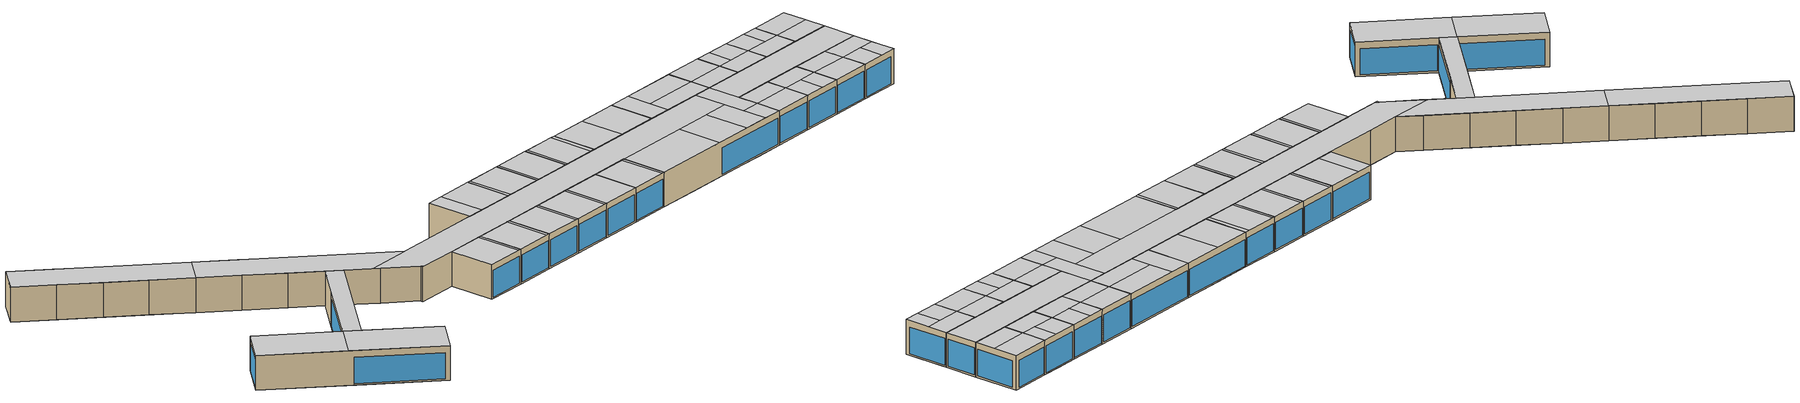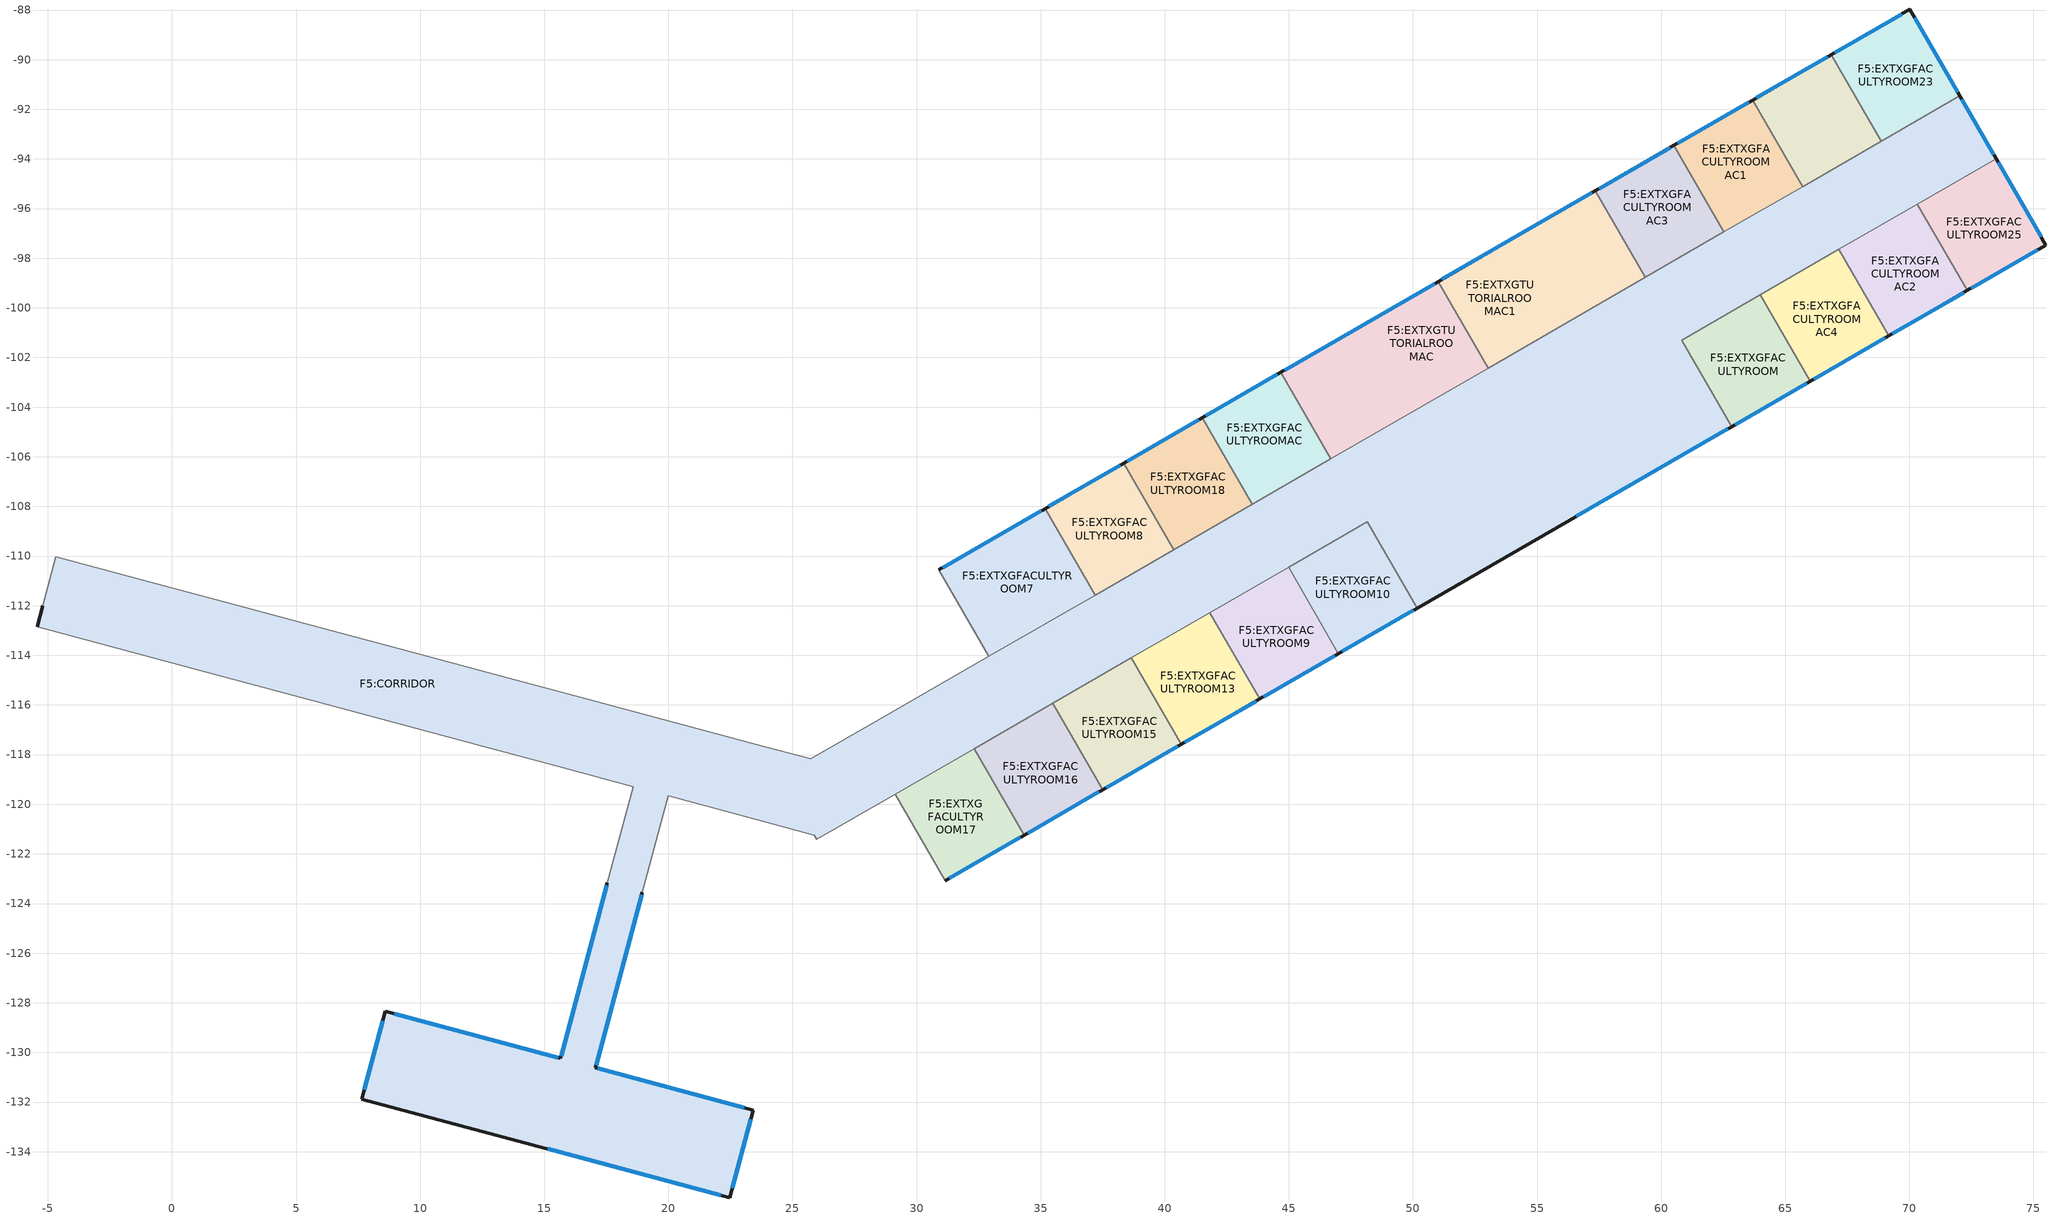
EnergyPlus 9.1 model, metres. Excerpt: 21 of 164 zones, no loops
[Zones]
F5:CORRIDOR
 floor to F4:CORRIDOR (Project internal floor_Reversed_Rev): 60.62,-106.07 58.72,-107.16 56.89,-104 58.79,-102.9 z9; 53.34,-110.27 50.17,-112.1 48.34,-108.93 51.51,-107.11 z9; 61.01,-101.62 48.34,-108.93 48.16,-108.62 60.83,-101.3 z9; 73.5,-93.99 68.75,-96.73 68.01,-95.46 72.76,-92.72 z9; 68.75,-96.73 44.99,-110.45 43.53,-107.91 67.28,-94.2 z9; 18.94,-134.91 16.12,-134.15 17.06,-130.62 19.89,-131.38 z9; 17.06,-130.62 15.65,-130.24 18.62,-119.16 20.03,-119.53 z9; 16.12,-134.15 7.64,-131.88 8.58,-128.35 17.06,-130.62 z9; 15.76,-118.53 -5.44,-112.85 -5.4,-112.72 15.79,-118.4 z9; 22.86,-120.29 -5.4,-112.72 -4.68,-110.02 23.58,-117.6 z9; 22.48,-135.85 18.94,-134.91 19.89,-131.38 23.42,-132.32 z9; 25.88,-121.24 22.82,-120.42 23.58,-117.6 23.81,-117.66 z9; 32,-117.95 29.74,-119.25 27.34,-118.6 31.12,-116.42 z9; 29.74,-119.25 25.98,-121.42 23.81,-117.66 z9
 floor to F4:EXTXGGRADUATEROOM1 (Project internal floor_Reversed_Rev): 62.84,-104.79 60.62,-106.07 58.79,-102.9 61.01,-101.62 z9
 floor to F4:EXTXGSEMINARROOM (Project internal floor_Reversed_Rev): 44.99,-110.45 34.22,-116.66 32.76,-114.13 43.53,-107.91 z9
 floor to F4:EXTXGGRADUATEROOM (Project internal floor_Reversed_Rev): 58.72,-107.16 53.34,-110.27 51.51,-107.11 56.89,-104 z9
 floor to F4:EXTXGAHUROOM (Project internal floor_Reversed_Rev): 31.12,-116.42 28.67,-117.84 28.09,-116.83 30.54,-115.41 z9; 34.22,-116.66 32,-117.95 30.54,-115.41 32.76,-114.13 z9
 floor to F4:EXTXGFACULTYROOM18 (Project internal floor_Reversed_Rev): 28.67,-117.84 27.34,-118.6 25.75,-118.18 28.09,-116.83 z9
 floor to F4:EXTXGWIRECENTRE (Project internal floor_Reversed_Rev): 18.58,-119.29 15.76,-118.53 15.79,-118.4 18.62,-119.16 z9
 floor to F4:EXTXGFACULTYROOM28 (Project internal floor_Reversed_Rev): 22.82,-120.42 20,-119.67 20.03,-119.53 22.86,-120.29 z9
 floor to F4:EXTXGFACULTYROOM31 (Project internal floor_Reversed_Rev): 72.76,-92.72 68.01,-95.46 67.28,-94.2 72.03,-91.45 z9
 wall outside (Project wall): 17.54,-123.17 15.65,-130.24 8.58,-128.35 7.64,-131.88 22.48,-135.85 23.42,-132.32 17.06,-130.62 18.96,-123.55 / 50.17,-112.1 62.84,-104.79 / 73.5,-93.99 72.03,-91.45 z9:12; -5.21,-112.01,12 -5.44,-112.85,11.5 -5.44,-112.85,12
 wall to Roof1:Zone1 (Project partition): -4.68,-110.02,9 -5.44,-112.85,9 -5.44,-112.85,11.5 -5.21,-112.01,12 -4.68,-110.02,12
 wall to F5:EXTXGFACULTYROOM3 (Project partition_Rev): -1.15,-110.97 -4.68,-110.02 z9:12
 wall to F5:EXTXGFACULTYROOM19 (Project partition_Rev): -5.44,-112.85 -1.91,-113.8 z9:12
 wall to F5:EXTXGFACULTYROOM20 (Project partition_Rev): -1.91,-113.8 1.63,-114.74 z9:12
 wall to F5:EXTXGFACULTYROOM2 (Project partition_Rev): 1.63,-114.74 5.16,-115.69 z9:12
 wall to F5:EXTXGFACULTYROOM21 (Project partition_Rev): 5.16,-115.69 8.69,-116.64 z9:12
 wall to F5:EXTXGFACULTYROOM22 (Project partition_Rev): 8.69,-116.64 12.23,-117.58 z9:12
 wall to F5:EXTXGPHOTOCOPYROOM (Project partition_Rev): 12.23,-117.58 15.76,-118.53 z9:12
 wall to F5:EXTXGENSROOM (Project partition_Rev): 15.76,-118.53 18.58,-119.29 17.54,-123.17 z9:12
 wall to F5:EXTXGEGSSROOM (Project partition_Rev): 18.96,-123.55 20,-119.67 22.83,-120.43 z9:12
 wall to F5:EXTXGTHESESROOM (Project partition_Rev): 22.83,-120.43 25.88,-121.24 25.98,-121.42 z9:12
 wall to F5:EXTXGFILINGROOM (Project partition_Rev): 25.98,-121.42 29.15,-119.59 z9:12
 wall to F5:EXTXGFACULTYROOM17 (Project partition_Rev): 29.15,-119.59 32.32,-117.76 z9:12
 wall to F5:EXTXGFACULTYROOM16 (Project partition_Rev): 32.32,-117.76 35.49,-115.93 z9:12
 wall to F5:EXTXGFACULTYROOM15 (Project partition_Rev): 35.49,-115.93 38.65,-114.1 z9:12
 wall to F5:EXTXGFACULTYROOM13 (Project partition_Rev): 38.65,-114.1 41.82,-112.27 z9:12
 wall to F5:EXTXGFACULTYROOM9 (Project partition_Rev): 41.82,-112.27 44.99,-110.45 z9:12
 wall to F5:EXTXGFACULTYROOM10 (Project partition_Rev): 44.99,-110.45 48.16,-108.62 50.17,-112.1 z9:12
 wall to F5:EXTXGFACULTYROOM (Project partition_Rev): 62.84,-104.79 60.83,-101.3 63.99,-99.47 z9:12
 wall to F5:EXTXGFACULTYROOMAC4 (Project partition_Rev): 63.99,-99.47 67.16,-97.64 z9:12
 wall to F5:EXTXGFACULTYROOMAC2 (Project partition_Rev): 67.16,-97.64 70.33,-95.82 z9:12
 wall to F5:EXTXGFACULTYROOM25 (Project partition_Rev): 70.33,-95.82 73.5,-93.99 z9:12
 wall to F5:EXTXGFACULTYROOM23 (Project partition_Rev): 72.03,-91.45 68.87,-93.28 z9:12
 wall to F5:EXTXGFACULTYROOM24 (Project partition_Rev): 68.87,-93.28 65.7,-95.11 z9:12
 wall to F5:EXTXGFACULTYROOMAC1 (Project partition_Rev): 65.7,-95.11 62.53,-96.94 z9:12
 wall to F5:EXTXGFACULTYROOMAC3 (Project partition_Rev): 62.53,-96.94 59.36,-98.77 z9:12
 wall to F5:EXTXGTUTORIALROOMAC1 (Project partition): 59.36,-98.77 53.03,-102.43 z9:12
 wall to F5:EXTXGTUTORIALROOMAC (Project partition): 53.03,-102.43 46.69,-106.08 z9:12
 wall to F5:EXTXGFACULTYROOMAC (Project partition_Rev): 46.69,-106.08 43.53,-107.91 z9:12
 wall to F5:EXTXGFACULTYROOM18 (Project partition_Rev): 43.53,-107.91 40.36,-109.74 z9:12
 wall to F5:EXTXGFACULTYROOM8 (Project partition_Rev): 40.36,-109.74 37.19,-111.57 z9:12
 wall to F5:EXTXGFACULTYROOM7 (Project partition_Rev): 37.19,-111.57 32.91,-114.04 z9:12
 wall to F5:EXTXGAHUROOM (Project partition): 32.91,-114.04 28.48,-116.6 z9:12
 wall to F5:EXTXGCOMPACTOUSROOM (Project partition_Rev): 28.48,-116.6 25.75,-118.18 23.59,-117.6 z9:12
 wall to F5:EXTXGFACULTYROOM14 (Project partition_Rev): 23.59,-117.6 20.05,-116.65 z9:12
 wall to F5:EXTXGFACULTYROOM12 (Project partition_Rev): 20.05,-116.65 16.52,-115.71 z9:12
 wall to F5:EXTXGFACULTYROOM11 (Project partition_Rev): 16.52,-115.71 12.99,-114.76 z9:12
 wall to F5:EXTXGFACULTYROOM6 (Project partition_Rev): 12.99,-114.76 9.46,-113.81 z9:12
 wall to F5:EXTXGFACULTYROOM5 (Project partition_Rev): 9.46,-113.81 5.92,-112.86 z9:12
 wall to F5:EXTXGFACULTYROOM4 (Project partition_Rev): 5.92,-112.86 2.38,-111.92 z9:12
 wall to F5:EXTXGFACULTYROOM1 (Project partition_Rev): 2.38,-111.92 -1.15,-110.97 z9:12
 window (1002): 17.52,-123.27 15.67,-130.15 / 17.09,-130.53 18.93,-123.64 z9.14:11.41; 15.56,-130.21 8.96,-128.45 / 23.05,-132.22 17.15,-130.64 z9.14:11.42; 8.48,-128.72 7.74,-131.5 / 22.58,-135.48 23.32,-132.7 / 73.41,-93.84 72.12,-91.6 z9.14:11.47
 window x2 (1002): 15.14,-133.89 22.1,-135.75 / 56.58,-108.4 62.69,-104.87 z9.14:11.41
 ceiling to Roof2:Zone1 (Project internal floor_Rev): -5.44,-112.85 8.69,-116.64 9.45,-113.81 -4.68,-110.02 z12
 ceiling to F6:CORRIDOR (Project internal floor_Rev): 7.64,-131.88 14.7,-133.77 15.65,-130.24 8.58,-128.35 z12; 25.98,-121.42 26.16,-121.32 25.88,-121.24 z12; 15.65,-130.24 17.06,-130.62 20,-119.67 18.58,-119.29 z12; 14.7,-133.77 22.48,-135.85 23.42,-132.32 15.65,-130.24 z12; 8.69,-116.64 22.16,-120.25 25.74,-118.18 9.45,-113.81 z12; 59.28,-106.84 61.31,-105.67 59.3,-102.19 57.26,-103.36 z12; 22.16,-120.25 26.16,-121.32 59.3,-102.19 57.83,-99.65 z12
 ceiling to F6:EXTXGOPENOFFICE (Project internal floor_Rev): 60.83,-101.3 73.5,-93.99 72.03,-91.45 59.36,-98.77 z12; 60.21,-103.76 61.74,-102.88 59.36,-98.77 57.83,-99.65 z12
 ceiling to F6:EXTXGPRINTINGROOMQ2 (Project internal floor_Rev): 61.31,-105.67 62.84,-104.79 61.74,-102.88 60.21,-103.76 z12
 ceiling to F6:EXTXGSTAFFLOUNGE (Project internal floor_Rev): 50.17,-112.1 56.27,-108.58 54.26,-105.09 48.16,-108.62 z12
 ceiling to F6:EXTXGPANTRYAC (Project internal floor_Rev): 56.27,-108.58 59.28,-106.84 57.26,-103.36 54.26,-105.09 z12
F5:EXTXGFACULTYROOM25
 floor to F4:CORRIDOR (Project internal floor_Reversed_Rev): 73.68,-94.3 70.51,-96.13 70.33,-95.82 73.5,-93.99 z9
 floor to F4:EXTXGFACULTYROOM33 (Project internal floor_Reversed_Rev): 75.51,-97.47 72.34,-99.3 70.51,-96.13 73.68,-94.3 z9
 wall outside (Project wall): 72.34,-99.3 75.51,-97.47 73.5,-93.99 z9:12
 wall to F5:EXTXGFACULTYROOMAC2 (Project partition): 70.33,-95.82 72.34,-99.3 z9:12
 window (1003): 75.31,-97.14 73.58,-94.13 z9.14:11.45; 72.49,-99.22 75.17,-97.67 z9.14:11.46
 ceiling to F6:EXTXGPRINTINGROOMQ1 (Project internal floor_Rev): 72.34,-99.3 74.21,-98.22 73.11,-96.32 71.24,-97.4 z12
 ceiling to F6:EXTXGOPENOFFICE (Project internal floor_Rev): 74.21,-98.22 75.51,-97.47 74.41,-95.57 73.11,-96.32 z12; 71.24,-97.4 74.41,-95.57 73.5,-93.99 70.33,-95.82 z12
F5:EXTXGFACULTYROOMAC2
 floor to F4:CORRIDOR (Project internal floor_Reversed_Rev): 70.51,-96.13 67.34,-97.96 67.16,-97.64 70.33,-95.82 z9
 floor to F4:EXTXGFACULTYROOM32 (Project internal floor_Reversed_Rev): 72.34,-99.3 69.17,-101.13 67.34,-97.96 70.51,-96.13 z9
 wall outside (Project wall): 69.17,-101.13 72.34,-99.3 z9:12
 wall to F5:EXTXGFACULTYROOMAC4 (Project partition): 67.16,-97.64 69.17,-101.13 z9:12
 window (1003): 69.32,-101.04 72.19,-99.39 z9.14:11.45
 ceiling to F6:EXTXGPRINTINGROOMQ1 (Project internal floor_Rev): 69.17,-101.13 72.34,-99.3 71.24,-97.4 68.07,-99.22 z12
 ceiling to F6:EXTXGOPENOFFICE (Project internal floor_Rev): 68.07,-99.22 71.24,-97.4 70.33,-95.82 67.16,-97.64 z12
F5:EXTXGFACULTYROOMAC4
 floor to F4:CORRIDOR (Project internal floor_Reversed_Rev): 67.34,-97.96 64.18,-99.79 63.99,-99.47 67.16,-97.64 z9
 floor to F4:EXTXGGRADUATEROOM1 (Project internal floor_Reversed_Rev): 69.17,-101.13 66.01,-102.96 64.18,-99.79 67.34,-97.96 z9
 wall outside (Project wall): 66.01,-102.96 69.17,-101.13 z9:12
 wall to F5:EXTXGFACULTYROOM (Project partition): 63.99,-99.47 66.01,-102.96 z9:12
 window (1003): 66.15,-102.87 69.03,-101.21 z9.14:11.45
 ceiling to F6:EXTXGPRINTINGROOMQ1 (Project internal floor_Rev): 67.64,-102.01 69.17,-101.13 68.07,-99.22 66.54,-100.11 z12
 ceiling to F6:EXTXGOPENOFFICE (Project internal floor_Rev): 64.91,-101.05 68.07,-99.22 67.16,-97.64 63.99,-99.47 z12
 ceiling to F6:EXTXGPRINTINGROOMQ2 (Project internal floor_Rev): 66.01,-102.96 67.64,-102.01 66.54,-100.11 64.91,-101.05 z12
F5:EXTXGFACULTYROOM23
 floor to F4:EXTXGFACULTYROOM31 (Project internal floor_Reversed_Rev): 72.03,-91.45 68.87,-93.28 66.85,-89.8 70.02,-87.97 z9
 wall outside (Project wall): 72.03,-91.45 70.02,-87.97 66.85,-89.8 z9:12
 wall to F5:EXTXGFACULTYROOM24 (Project partition): 66.85,-89.8 68.87,-93.28 z9:12
 window (1003): 71.95,-91.31 70.22,-88.3 z9.14:11.45; 69.69,-88.16 67,-89.71 z9.14:11.46
 ceiling to F6:EXTXGOPENOFFICE (Project internal floor_Rev): 68.87,-93.28 72.03,-91.45 71.12,-89.87 67.95,-91.7 z12
 ceiling to F6:EXTXGDEPTXMANAGER (Project internal floor_Rev): 67.95,-91.7 71.12,-89.87 70.02,-87.97 66.85,-89.8 z12
F5:EXTXGFACULTYROOM24
 floor to F4:CORRIDOR (Project internal floor_Reversed_Rev): 67.28,-94.2 65.7,-95.11 65.52,-94.79 67.1,-93.88 z9
 floor to F4:EXTXGFACULTYROOM30 (Project internal floor_Reversed_Rev): 67.1,-93.88 65.52,-94.79 63.69,-91.63 65.27,-90.71 z9
 floor to F4:EXTXGFACULTYROOM31 (Project internal floor_Reversed_Rev): 68.87,-93.28 67.28,-94.2 65.27,-90.71 66.85,-89.8 z9
 wall outside (Project wall): 66.85,-89.8 63.69,-91.63 z9:12
 wall to F5:EXTXGFACULTYROOMAC1 (Project partition): 63.69,-91.63 65.7,-95.11 z9:12
 window (1003): 66.71,-89.88 63.83,-91.54 z9.14:11.45
 ceiling to F6:EXTXGOPENOFFICE (Project internal floor_Rev): 65.7,-95.11 68.87,-93.28 67.95,-91.7 64.79,-93.53 z12
 ceiling to F6:EXTXGDEPTXMANAGER (Project internal floor_Rev): 66.69,-92.43 67.95,-91.7 66.85,-89.8 65.59,-90.53 z12
 ceiling to F6:EXTXGAO (Project internal floor_Rev): 64.79,-93.53 66.69,-92.43 65.59,-90.53 63.69,-91.63 z12
F5:EXTXGFACULTYROOMAC1
 floor to F4:CORRIDOR (Project internal floor_Reversed_Rev): 65.7,-95.11 62.53,-96.94 62.35,-96.62 65.52,-94.79 z9
 floor to F4:EXTXGFACULTYROOM29 (Project internal floor_Reversed_Rev): 65.52,-94.79 62.35,-96.62 60.52,-93.46 63.69,-91.63 z9
 wall outside (Project wall): 63.69,-91.63 60.52,-93.46 z9:12
 wall to F5:EXTXGFACULTYROOMAC3 (Project partition): 60.52,-93.46 62.53,-96.94 z9:12
 window (1003): 63.54,-91.71 60.67,-93.37 z9.14:11.45
 ceiling to F6:EXTXGOPENOFFICE (Project internal floor_Rev): 62.53,-96.94 65.7,-95.11 64.79,-93.53 61.62,-95.36 z12
 ceiling to F6:EXTXGFACULTYROOMQ7 (Project internal floor_Rev): 61.62,-95.36 62.89,-94.63 61.79,-92.72 60.52,-93.46 z12
 ceiling to F6:EXTXGAO (Project internal floor_Rev): 62.89,-94.63 64.79,-93.53 63.69,-91.63 61.79,-92.72 z12
F5:EXTXGFACULTYROOMAC3
 floor to F4:EXTXGFACULTYROOM34 (Project internal floor_Reversed_Rev): 62.35,-96.62 59.18,-98.45 57.35,-95.28 60.52,-93.46 z9
 floor to F4:CORRIDOR (Project internal floor_Reversed_Rev): 62.53,-96.94 59.36,-98.77 59.18,-98.45 62.35,-96.62 z9
 wall outside (Project wall): 60.52,-93.46 57.35,-95.28 z9:12
 wall to F5:EXTXGTUTORIALROOMAC1 (Project partition): 57.35,-95.28 59.36,-98.77 z9:12
 window (1003): 60.37,-93.54 57.5,-95.2 z9.14:11.45
 ceiling to F6:EXTXGOPENOFFICE (Project internal floor_Rev): 59.36,-98.77 62.53,-96.94 61.62,-95.36 58.45,-97.19 z12
 ceiling to F6:EXTXGFACULTYROOMQ7 (Project internal floor_Rev): 58.45,-97.19 61.62,-95.36 60.52,-93.46 57.35,-95.28 z12
F5:EXTXGTUTORIALROOMAC1
 floor to F4:EXTXGFACULTYROOM35 (Project internal floor_Reversed_Rev): 59.18,-98.45 56.01,-100.28 54.18,-97.11 57.35,-95.28 z9
 floor to F4:CORRIDOR (Project internal floor_Reversed_Rev): 59.36,-98.77 53.03,-102.43 52.85,-102.11 59.18,-98.45 z9
 floor to F4:EXTXGFACULTYROOM36 (Project internal floor_Reversed_Rev): 56.01,-100.28 52.85,-102.11 51.02,-98.94 54.18,-97.11 z9
 wall outside (Project wall): 57.35,-95.28 51.02,-98.94 z9:12
 wall to F5:EXTXGTUTORIALROOMAC (Project partition): 51.02,-98.94 53.03,-102.43 z9:12
 window (1011): 57.2,-95.37 51.16,-98.86 z9.14:11.42
 ceiling to F6:EXTXGOPENOFFICE (Project internal floor_Rev): 54.85,-101.37 59.36,-98.77 58.45,-97.19 53.94,-99.79 z12
 ceiling to F6:EXTXGFACULTYROOMQ7 (Project internal floor_Rev): 58.42,-97.21 58.45,-97.19 57.35,-95.28 57.32,-95.3 z12
 ceiling to F6:EXTXGAOQ1 (Project internal floor_Rev): 53.94,-99.79 58.42,-97.21 57.32,-95.3 52.84,-97.89 z12
 ceiling to F6:EXTXGSEC (Project internal floor_Rev): 53.03,-102.43 54.85,-101.37 52.84,-97.89 51.02,-98.94 z12
F5:EXTXGFACULTYROOM
 floor to F4:CORRIDOR (Project internal floor_Reversed_Rev): 64.18,-99.79 61.01,-101.62 60.83,-101.3 63.99,-99.47 z9
 floor to F4:EXTXGGRADUATEROOM1 (Project internal floor_Reversed_Rev): 66.01,-102.96 62.84,-104.79 61.01,-101.62 64.18,-99.79 z9
 wall outside (Project wall): 62.84,-104.79 66.01,-102.96 z9:12
 window (1003): 62.99,-104.7 65.86,-103.04 z9.14:11.45
 ceiling to F6:EXTXGOPENOFFICE (Project internal floor_Rev): 61.74,-102.88 64.91,-101.05 63.99,-99.47 60.83,-101.3 z12
 ceiling to F6:EXTXGPRINTINGROOMQ2 (Project internal floor_Rev): 62.84,-104.79 66.01,-102.96 64.91,-101.05 61.74,-102.88 z12
F5:EXTXGFACULTYROOM10
 floor to F4:CORRIDOR (Project internal floor_Reversed_Rev): 50.17,-112.1 47,-113.93 44.99,-110.45 48.16,-108.62 z9
 wall outside (Project wall): 47,-113.93 50.17,-112.1 z9:12
 wall to F5:EXTXGFACULTYROOM9 (Project partition_Rev): 44.99,-110.45 47,-113.93 z9:12
 window (1003): 47.15,-113.85 50.02,-112.19 z9.14:11.45
 ceiling to F6:EXTXGSTAFFLOUNGE (Project internal floor_Rev): 49.94,-112.23 50.17,-112.1 48.16,-108.62 47.93,-108.75 z12
 ceiling to F6:EXTXGCONFERENCEROOM (Project internal floor_Rev): 47,-113.93 49.94,-112.23 47.93,-108.75 44.99,-110.45 z12
F5:EXTXGTUTORIALROOMAC
 floor to F4:CORRIDOR (Project internal floor_Reversed_Rev): 53.03,-102.43 46.69,-106.08 46.51,-105.77 52.85,-102.11 z9
 floor to F4:EXTXGFACULTYROOM37 (Project internal floor_Reversed_Rev): 52.85,-102.11 49.68,-103.94 47.85,-100.77 51.02,-98.94 z9
 floor to F4:EXTXGFACULTYROOM38 (Project internal floor_Reversed_Rev): 49.68,-103.94 46.51,-105.77 44.68,-102.6 47.85,-100.77 z9
 wall outside (Project wall): 51.02,-98.94 44.68,-102.6 z9:12
 wall to F5:EXTXGFACULTYROOMAC (Project partition_Rev): 44.68,-102.6 46.69,-106.08 z9:12
 window (1011): 50.87,-99.03 44.83,-102.51 z9.14:11.42
 ceiling to F6:EXTXGSEC (Project internal floor_Rev): 49.78,-104.3 53.03,-102.43 51.02,-98.94 47.77,-100.81 z12
 ceiling to F6:EXTXGHEAD (Project internal floor_Rev): 46.69,-106.08 49.78,-104.3 47.77,-100.81 44.68,-102.6 z12
F5:EXTXGFACULTYROOM9
 floor to F4:CORRIDOR (Project internal floor_Reversed_Rev): 47,-113.93 43.83,-115.76 42,-112.59 45.17,-110.76 z9
 floor to F4:EXTXGSEMINARROOM (Project internal floor_Reversed_Rev): 45.17,-110.76 42,-112.59 41.82,-112.27 44.99,-110.45 z9
 wall outside (Project wall): 43.83,-115.76 47,-113.93 z9:12
 wall to F5:EXTXGFACULTYROOM13 (Project partition): 41.82,-112.27 43.83,-115.76 z9:12
 window (1003): 43.98,-115.67 46.85,-114.02 z9.14:11.45
 ceiling to F6:EXTXGCONFERENCEROOM (Project internal floor_Rev): 43.83,-115.76 47,-113.93 44.99,-110.45 41.82,-112.27 z12
F5:EXTXGFACULTYROOM13
 floor to F4:CORRIDOR (Project internal floor_Reversed_Rev): 43.83,-115.76 40.67,-117.59 38.84,-114.42 42,-112.59 z9
 floor to F4:EXTXGSEMINARROOM (Project internal floor_Reversed_Rev): 42,-112.59 38.84,-114.42 38.65,-114.1 41.82,-112.27 z9
 wall outside (Project wall): 40.67,-117.59 43.83,-115.76 z9:12
 wall to F5:EXTXGFACULTYROOM15 (Project partition): 38.65,-114.1 40.67,-117.59 z9:12
 window (1003): 40.81,-117.5 43.69,-115.84 z9.14:11.45
 ceiling to F6:EXTXGCONFERENCEROOM (Project internal floor_Rev): 43.6,-115.89 43.83,-115.76 41.82,-112.27 41.59,-112.41 z12
 ceiling to F6:EXTXGFACULTYROOMQ8 (Project internal floor_Rev): 40.67,-117.59 43.6,-115.89 41.59,-112.41 38.65,-114.1 z12
F5:EXTXGFACULTYROOMAC
 floor to F4:CORRIDOR (Project internal floor_Reversed_Rev): 46.69,-106.08 43.53,-107.91 43.34,-107.6 46.51,-105.77 z9
 floor to F4:EXTXGFACULTYROOM (Project internal floor_Reversed_Rev): 46.51,-105.77 43.34,-107.6 41.51,-104.43 44.68,-102.6 z9
 wall outside (Project wall): 44.68,-102.6 41.51,-104.43 z9:12
 wall to F5:EXTXGFACULTYROOM18 (Project partition_Rev): 41.51,-104.43 43.53,-107.91 z9:12
 window (1003): 44.53,-102.68 41.66,-104.34 z9.14:11.45
 ceiling to F6:EXTXGSTOREROOMQ2 (Project internal floor_Rev): 43.77,-107.77 46.3,-106.31 44.29,-102.83 41.75,-104.29 z12
 ceiling to F6:EXTXGHEAD (Project internal floor_Rev): 46.3,-106.31 46.69,-106.08 44.68,-102.6 44.29,-102.83 z12
 ceiling to F6:EXTXGFACULTYROOMQ9 (Project internal floor_Rev): 43.53,-107.91 43.77,-107.77 41.75,-104.29 41.51,-104.43 z12
F5:EXTXGFACULTYROOM15
 floor to F4:CORRIDOR (Project internal floor_Reversed_Rev): 40.67,-117.59 37.5,-119.42 35.67,-116.25 38.84,-114.42 z9
 floor to F4:EXTXGSEMINARROOM (Project internal floor_Reversed_Rev): 38.84,-114.42 35.67,-116.25 35.49,-115.93 38.65,-114.1 z9
 wall outside (Project wall): 37.5,-119.42 40.67,-117.59 z9:12
 wall to F5:EXTXGFACULTYROOM16 (Project partition): 35.49,-115.93 37.5,-119.42 z9:12
 window (1003): 37.65,-119.33 40.52,-117.67 z9.14:11.45
 ceiling to F6:EXTXGFACULTYROOMQ8 (Project internal floor_Rev): 40.43,-117.72 40.67,-117.59 38.65,-114.1 38.42,-114.24 z12
 ceiling to F6:EXTXGFACULTYROOMQ10 (Project internal floor_Rev): 37.5,-119.42 40.43,-117.72 38.42,-114.24 35.49,-115.93 z12
F5:EXTXGFACULTYROOM18
 floor to F4:EXTXGSEMINARROOM (Project internal floor_Reversed_Rev): 43.53,-107.91 40.36,-109.74 38.35,-106.26 41.51,-104.43 z9
 wall outside (Project wall): 41.51,-104.43 38.35,-106.26 z9:12
 wall to F5:EXTXGFACULTYROOM8 (Project partition_Rev): 38.35,-106.26 40.36,-109.74 z9:12
 window (1003): 41.37,-104.51 38.49,-106.17 z9.14:11.45
 ceiling to F6:EXTXGFACULTYROOMQ9 (Project internal floor_Rev): 40.6,-109.6 43.53,-107.91 41.51,-104.43 38.59,-106.12 z12
 ceiling to F6:EXTXGFACULTYROOMQ11 (Project internal floor_Rev): 40.36,-109.74 40.6,-109.6 38.59,-106.12 38.35,-106.26 z12
F5:EXTXGFACULTYROOM16
 floor to F4:CORRIDOR (Project internal floor_Reversed_Rev): 37.5,-119.42 34.33,-121.25 32.5,-118.08 35.67,-116.25 z9
 floor to F4:EXTXGSEMINARROOM (Project internal floor_Reversed_Rev): 35.67,-116.25 34.4,-116.98 34.22,-116.66 35.49,-115.93 z9
 floor to F4:EXTXGAHUROOM (Project internal floor_Reversed_Rev): 34.4,-116.98 32.5,-118.08 32.32,-117.76 34.22,-116.66 z9
 wall outside (Project wall): 34.33,-121.25 37.5,-119.42 z9:12
 wall to F5:EXTXGFACULTYROOM17 (Project partition): 32.32,-117.76 34.33,-121.25 z9:12
 window (1003): 34.48,-121.16 37.35,-119.5 z9.14:11.45
 ceiling to F6:EXTXGFACULTYROOMQ10 (Project internal floor_Rev): 37.27,-119.55 37.5,-119.42 35.49,-115.93 35.26,-116.07 z12
 ceiling to F6:EXTXGFACULTYROOMQ12 (Project internal floor_Rev): 34.33,-121.25 37.27,-119.55 35.26,-116.07 32.32,-117.76 z12
F5:EXTXGFACULTYROOM8
 floor to F4:EXTXGSEMINARROOM (Project internal floor_Reversed_Rev): 40.36,-109.74 37.19,-111.57 35.18,-108.09 38.35,-106.26 z9
 wall outside (Project wall): 38.35,-106.26 35.18,-108.09 z9:12
 wall to F5:EXTXGFACULTYROOM7 (Project partition_Rev): 35.18,-108.09 37.19,-111.57 z9:12
 window (1003): 38.2,-106.34 35.33,-108 z9.14:11.45
 ceiling to F6:EXTXGFACULTYROOMQ11 (Project internal floor_Rev): 37.43,-111.43 40.36,-109.74 38.35,-106.26 35.42,-107.95 z12
 ceiling to F6:EXTXGFACULTYROOMQ13 (Project internal floor_Rev): 37.19,-111.57 37.43,-111.43 35.42,-107.95 35.18,-108.09 z12
F5:EXTXGFACULTYROOM17
 floor to F4:CORRIDOR (Project internal floor_Reversed_Rev): 34.33,-121.25 34.01,-121.43 32.18,-118.26 32.5,-118.08 z9; 34.01,-121.43 31.16,-123.07 29.15,-119.59 32,-117.95 z9
 floor to F4:EXTXGAHUROOM (Project internal floor_Reversed_Rev): 32.5,-118.08 32.18,-118.26 32,-117.95 32.32,-117.76 z9
 wall outside (Project wall): 31.16,-123.07 34.33,-121.25 z9:12
 wall to F5:EXTXGFILINGROOM (Project partition): 29.15,-119.59 31.16,-123.07 z9:12
 window (1003): 31.31,-122.99 34.18,-121.33 z9.14:11.45
 ceiling to F6:EXTXGFACULTYROOMQ12 (Project internal floor_Rev): 34.1,-121.38 34.33,-121.25 32.32,-117.76 32.09,-117.89 z12
 ceiling to F6:EXTXGFACULTYROOMQ14 (Project internal floor_Rev): 31.16,-123.07 34.1,-121.38 32.09,-117.89 29.15,-119.59 z12
F5:EXTXGFACULTYROOM7
 floor to F4:EXTXGSEMINARROOM (Project internal floor_Reversed_Rev): 37.19,-111.57 32.91,-114.04 30.9,-110.55 35.18,-108.09 z9
 wall outside (Project wall): 35.18,-108.09 30.9,-110.55 z9:12
 wall to F5:EXTXGAHUROOM (Project partition): 30.9,-110.55 32.91,-114.04 z9:12
 window (1003): 35.03,-108.17 31.05,-110.47 z9.14:11.43
 ceiling to F6:EXTXGFACULTYROOMQ13 (Project internal floor_Rev): 34.26,-113.26 37.19,-111.57 35.18,-108.09 32.25,-109.78 z12
 ceiling to F6:EXTXGFACULTYROOMQ15 (Project internal floor_Rev): 32.91,-114.04 34.26,-113.26 32.25,-109.78 30.9,-110.55 z12
[Building]
Building: North Axis {deg}=0; Terrain=Suburbs; Loads Convergence Tolerance Value=0.04; Temperature Convergence Tolerance Value {deltaC}=0.4; Solar Distribution=FullExterior; Maximum Number of Warmup Days=25; Minimum Number of Warmup Days=6
[Site:Location]
AS2 (O1-O1:31-12)  (01-01:31-12): Latitude {deg}=1.3; Longitude {deg}=103.8; Time Zone {hr}=8; Elevation {m}=32
[SizingPeriod:DesignDay] Day of Month=15; Humidity Condition Type=WetBulb; Barometric Pressure {Pa}=100941.2; Wind Direction {deg}=0; Rain Indicator=No; Snow Indicator=No; Daylight Saving Time Indicator=No
Name | Month | Day Type | Maximum Dry-Bulb Temperature {C} | Daily Dry-Bulb Temperature Range {deltaC} | Wetbulb or DewPoint at Maximum Dry-Bulb {C} | Wind Speed {m/s} | Solar Model Indicator | Sky Clearness
Summer Design Day in AS2 (O1-O1:31-12) Jul | 7 | SummerDesignDay | 33.2 | 6.2 | 26 | 0 | ASHRAEClearSky | 0.98
Summer Design Day in AS2 (O1-O1:31-12) Aug | 8 | SummerDesignDay | 33.2 | 6.3 | 25.8 | 0 | ASHRAEClearSky | 0.98
Summer Design Day in AS2 (O1-O1:31-12) Sep | 9 | SummerDesignDay | 33.2 | 6.5 | 25.9 | 0 | ASHRAEClearSky | 0.98
Winter Design Day in AS2 (O1-O1:31-12) | 1 | WinterDesignDay | 23.8 | 0 | 23.8 | 9.2 |  | 0
[Site:GroundTemperature:BuildingSurface]
18, 18, 18, 18, 18, 18, 18, 18, 18, 18, 18, 18
[Site:GroundTemperature:FCfactorMethod]
January Ground Temperature {C}=27.55; February Ground Temperature {C}=28.03; March Ground Temperature {C}=28.32; April Ground Temperature {C}=28.42; May Ground Temperature {C}=28.26; June Ground Temperature {C}=27.88; July Ground Temperature {C}=27.4; August Ground Temperature {C}=26.92; September Ground Temperature {C}=26.59; October Ground Temperature {C}=26.51; November Ground Temperature {C}=26.68; December Ground Temperature {C}=27.05
[Site:GroundTemperature:Shallow]
14, 14, 14, 14, 14, 14, 14, 14, 14, 14, 14, 14
[Site:GroundTemperature:Deep]
14, 14, 14, 14, 14, 14, 14, 14, 14, 14, 14, 14
[Site:GroundReflectance]
0.2, 0.2, 0.2, 0.2, 0.2, 0.2, 0.2, 0.2, 0.2, 0.2, 0.2, 0.2
[Site:GroundReflectance:SnowModifier]
2, 2
[Material] Thermal Absorptance=0.9
Name | Roughness | Thickness {m} | Conductivity {W/m-K} | Density {kg/m3} | Specific Heat {J/kg-K} | Solar Absorptance | Visible Absorptance
1B Plastered Wall | Smooth | 0.225 | 0.807 | 1760 | 800 | 0.7 | 0.7
Cast Concrete (Dense)_.1 | Rough | 0.1 | 1.4 | 2100 | 840 | 0.6 | 0.6
Gypsum Plasterboard_.O25 | Rough | 0.025 | 0.25 | 900 | 1000 | 0.5 | 0.5
[Material:NoMass] Roughness=Rough; Thermal Resistance {m2-K/W}=0.15; Thermal Absorptance=0.9; Solar Absorptance=0.7; Visible Absorptance=0.7
9_RVAL_2; 10_RVAL_2
[WindowMaterial:Glazing]
38: Optical Data Type=SpectralAverage; Thickness {m}=.006; Solar Transmittance at Normal Incidence=.775; Front Side Solar Reflectance at Normal Incidence=.071; Back Side Solar Reflectance at Normal Incidence=.071; Visible Transmittance at Normal Incidence=.881; Front Side Visible Reflectance at Normal Incidence=.08; Back Side Visible Reflectance at Normal Incidence=.08; Infrared Transmittance at Normal Incidence=0; Front Side Infrared Hemispherical Emissivity=.84; Back Side Infrared Hemispherical Emissivity=.84; Conductivity {W/m-K}=.9
[Construction]
Project wall: 1B Plastered Wall
Project internal floor_Rev; Project internal floor_Reversed_Rev: Cast Concrete (Dense)_.1
Project partition: Gypsum Plasterboard_.O25, 9_RVAL_2, Gypsum Plasterboard_.O25
Project partition_Rev: Gypsum Plasterboard_.O25, 10_RVAL_2, Gypsum Plasterboard_.O25
1002; 1003; 1011: 38
[Zone] Type=1; Multiplier=1; Zone Inside Convection Algorithm=TARP; Part of Total Floor Area=Yes
Name | Volume {m3} | Floor Area {m2}
F5:CORRIDOR | 1017.23 | 350.769
F5:EXTXGFACULTYROOM7 | 50.7568 | 17.5024
F5:EXTXGFACULTYROOM8; F5:EXTXGFACULTYROOM9; F5:EXTXGFACULTYROOM10; F5:EXTXGFACULTYROOM13; F5:EXTXGFACULTYROOM15; F5:EXTXGFACULTYROOM16; F5:EXTXGFACULTYROOM17; F5:EXTXGFACULTYROOM18; F5:EXTXGFACULTYROOM24; F5:EXTXGFACULTYROOMAC1; F5:EXTXGFACULTYROOMAC2; F5:EXTXGFACULTYROOMAC3; F5:EXTXGFACULTYROOMAC4; F5:EXTXGFACULTYROOM; F5:EXTXGFACULTYROOMAC | 37.1854 | 12.8225
F5:EXTXGFACULTYROOM23; F5:EXTXGFACULTYROOM25 | 34.8795 | 12.0274
F5:EXTXGTUTORIALROOMAC1; F5:EXTXGTUTORIALROOMAC | 75.961 | 26.1934
[ZoneInfiltration:DesignFlowRate] Schedule=On 24/7; Design Flow Rate Calculation Method=Flow/zone; Constant Term Coefficient=1; Temperature Term Coefficient=0; Velocity Term Coefficient=0; Velocity Squared Term Coefficient=0
Name | Zone or ZoneList | Design Flow Rate {m3/s}
F5:CORRIDOR Infiltration | F5:CORRIDOR | 0.197795
F5:EXTXGFACULTYROOM7 Infiltration | F5:EXTXGFACULTYROOM7 | 0.009869
F5:EXTXGFACULTYROOM8 Infiltration | F5:EXTXGFACULTYROOM8 | 0.00723
F5:EXTXGFACULTYROOM9 Infiltration | F5:EXTXGFACULTYROOM9 | 0.00723
F5:EXTXGFACULTYROOM10 Infiltration | F5:EXTXGFACULTYROOM10 | 0.00723
F5:EXTXGFACULTYROOM13 Infiltration | F5:EXTXGFACULTYROOM13 | 0.00723
F5:EXTXGFACULTYROOM15 Infiltration | F5:EXTXGFACULTYROOM15 | 0.00723
F5:EXTXGFACULTYROOM16 Infiltration | F5:EXTXGFACULTYROOM16 | 0.00723
F5:EXTXGFACULTYROOM17 Infiltration | F5:EXTXGFACULTYROOM17 | 0.00723
F5:EXTXGFACULTYROOM18 Infiltration | F5:EXTXGFACULTYROOM18 | 0.00723
F5:EXTXGFACULTYROOM23 Infiltration | F5:EXTXGFACULTYROOM23 | 0.006782
F5:EXTXGFACULTYROOM24 Infiltration | F5:EXTXGFACULTYROOM24 | 0.00723
F5:EXTXGFACULTYROOM25 Infiltration | F5:EXTXGFACULTYROOM25 | 0.006782
F5:EXTXGFACULTYROOMAC1 Infiltration | F5:EXTXGFACULTYROOMAC1 | 0.00723
F5:EXTXGFACULTYROOMAC2 Infiltration | F5:EXTXGFACULTYROOMAC2 | 0.00723
F5:EXTXGFACULTYROOMAC3 Infiltration | F5:EXTXGFACULTYROOMAC3 | 0.00723
F5:EXTXGFACULTYROOMAC4 Infiltration | F5:EXTXGFACULTYROOMAC4 | 0.00723
F5:EXTXGTUTORIALROOMAC1 Infiltration | F5:EXTXGTUTORIALROOMAC1 | 0.01477
F5:EXTXGFACULTYROOM Infiltration | F5:EXTXGFACULTYROOM | 0.00723
F5:EXTXGTUTORIALROOMAC Infiltration | F5:EXTXGTUTORIALROOMAC | 0.01477
F5:EXTXGFACULTYROOMAC Infiltration | F5:EXTXGFACULTYROOMAC | 0.00723
[Schedule:Compact]
On 24/7: Through: 12/31, For: AllDays, Until: 24:00, 1
